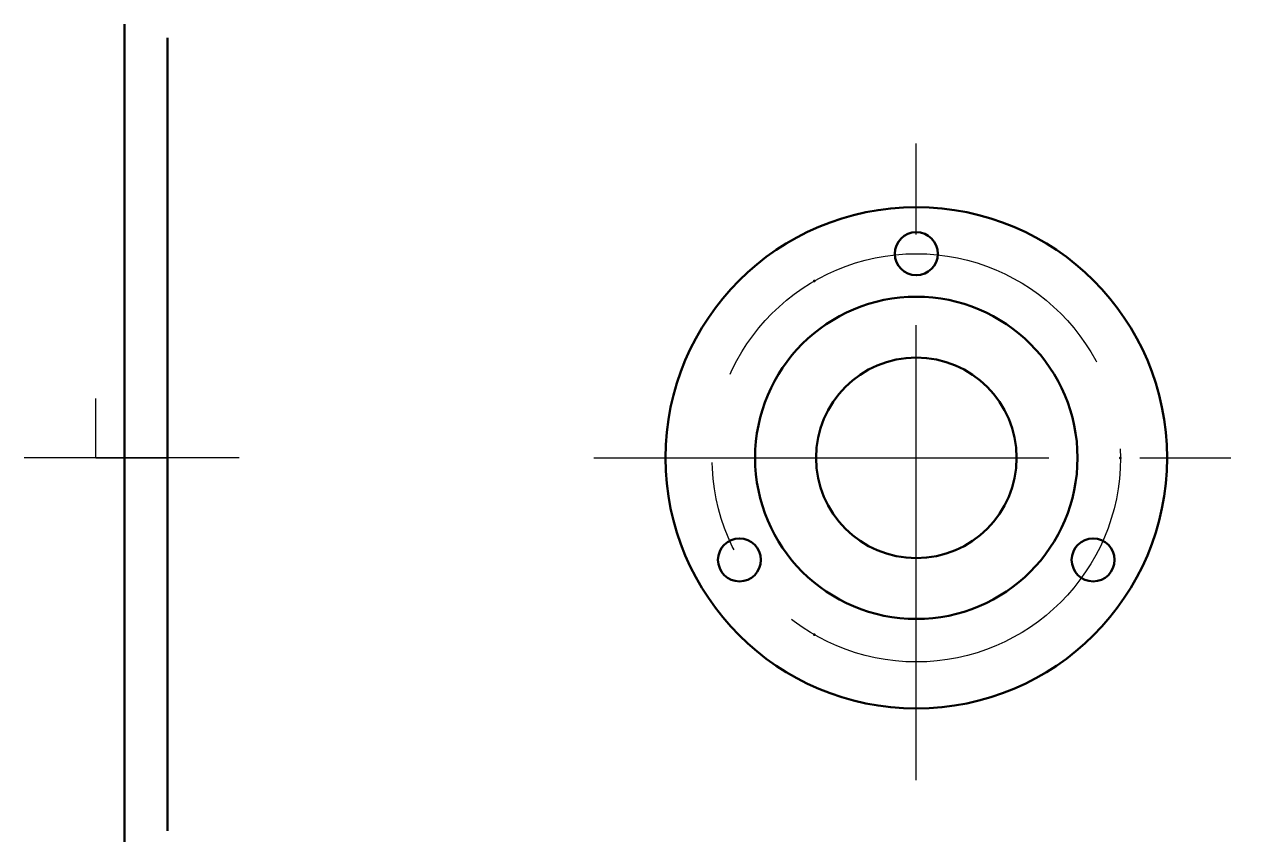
# Model space of a CAD drawing. Header units: millimetres. Extents: x 1600.7 to 1685.5, y 1038.7 to 1095.7.
import ezdxf

# ---------------------------------------------------------------- set-up
doc = ezdxf.new("R2010")
doc.units = ezdxf.units.MM
doc.linetypes.add('CENTER', pattern=[50.8, 31.75, -6.35, 6.35, -6.35])
doc.layers.add('点划线', color=1, linetype='CENTER', lineweight=25)
doc.layers.add('轮廓线', color=5, linetype='Continuous', lineweight=50)

msp = doc.modelspace()

# ---------------------------------------------------------------- linework, layer by layer
at = {"layer": '点划线'}
for p, q in [((1662.951, 1042.955), (1662.951, 1087.955)), ((1605.698, 1065.455), (1605.698, 1069.586)), ((1607.698, 1065.455), (1607.698, 1069.304)), ((1610.698, 1065.455), (1610.698, 1069.586)), ((1615.698, 1065.455), (1600.698, 1065.455)), ((1605.698, 1065.455), (1610.698, 1065.455)), ((1605.698, 1065.455), (1607.698, 1065.455)), ((1640.451, 1065.455), (1685.451, 1065.455))]:
    msp.add_line(p, q, dxfattribs=at)
msp.add_circle((1662.951, 1065.455), 14.25, dxfattribs=at)
at = {"layer": '轮廓线'}
for p, q in [((1607.698, 1065.455), (1607.698, 1095.72)), ((1610.698, 1065.455), (1610.698, 1094.78)), ((1607.698, 1065.455), (1607.698, 1038.657)), ((1610.698, 1065.455), (1610.698, 1039.409))]:
    msp.add_line(p, q, dxfattribs=at)
for centre, radius in [((1662.951, 1065.455), 17.5), ((1662.951, 1079.705), 1.5), ((1662.951, 1065.455), 11.25), ((1662.951, 1065.455), 7), ((1650.61, 1058.33), 1.5), ((1675.292, 1058.33), 1.5)]:
    msp.add_circle(centre, radius, dxfattribs=at)
for p in [(1655.826, 1077.796), (1677.201, 1065.455), (1655.826, 1053.114)]:
    msp.add_point(p, dxfattribs=at)

doc.saveas('drawing.dxf')
